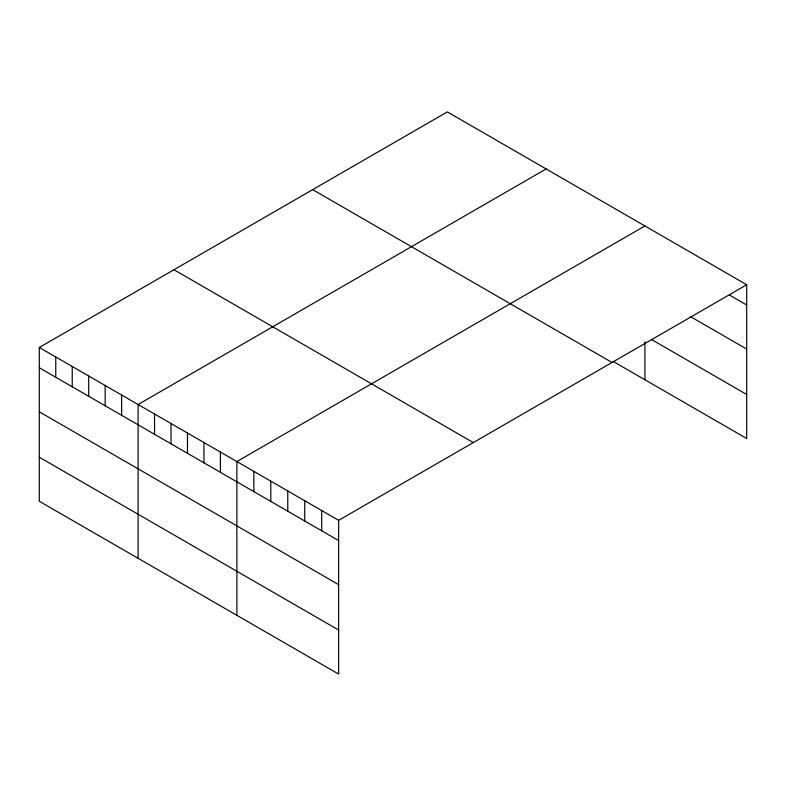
<?xml version="1.0" encoding="UTF-8"?>
<svg xmlns="http://www.w3.org/2000/svg" width="786" height="786" viewBox="0 0 786 786"><rect width="100%" height="100%" fill="white"/><g stroke="black" fill="none" stroke-linecap="round" stroke-linejoin="round"><path stroke-width="1.18" d="M39.3 347.481L338.658 520.322L338.658 674.093L39.3 501.262L39.3 347.481L447.342 111.907L746.7 284.738L746.7 438.519L613.021 361.334M546.132 168.941L138.09 404.515L138.09 558.296M644.913 225.975L236.881 461.559L236.881 615.33M338.658 520.322L746.7 284.738M729.732 295.222L746.7 305.007M690.511 316.63L746.7 349.072M651.28 339.365L746.7 394.464M312.69 189.642L612.048 362.484M173.952 269.745L473.31 442.577M39.3 367.76L338.658 540.591M39.3 411.815L338.658 584.646M39.3 457.206L338.658 630.038M644.913 341.812L644.913 379.756M321.7 510.527L321.7 530.796M304.732 500.731L304.732 521M287.774 490.936L287.774 511.205M270.806 481.14L270.806 501.419M253.839 471.345L253.839 491.623M220.414 452.048L220.414 472.317M203.947 442.547L203.947 462.816M187.481 433.037L187.481 453.306M171.024 423.526L171.024 443.805M154.557 414.026L154.557 434.294M121.624 395.014L121.624 415.283M105.157 385.504L105.157 405.782M88.69 376.003L88.69 396.272M72.233 366.492L72.233 386.771M55.767 356.991L55.767 377.26"/></g></svg>
